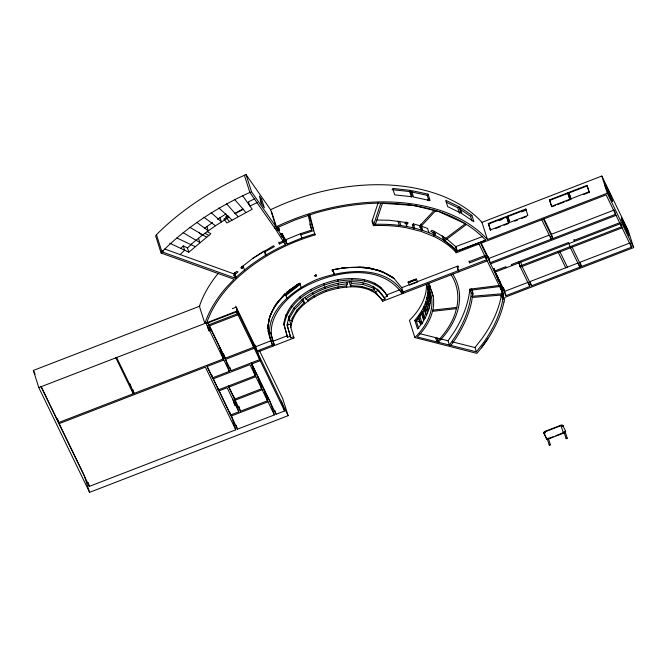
<?xml version="1.0" encoding="UTF-8"?>
<svg xmlns="http://www.w3.org/2000/svg" width="667" height="667" viewBox="0 0 667 667"><rect width="100%" height="100%" fill="white"/><g stroke="black" fill="none" stroke-linecap="round" stroke-linejoin="round"><path stroke-width="1" d="M333.5 270.377L333.542 269.835M267.817 328.781L269.009 318.843L267.834 328.422M272.936 346.115C258.796 315.733 291.979 289.887 316.708 279.573C344.205 269.335 385.543 264.332 403.685 293.138M471.602 288.928L472.961 293.213L471.577 301.926A165.775 107.879 -17.6 0 1 450.892 345.423M547.173 438.553L548.299 438.219L550.367 444.756L549.958 445.214L549.241 445.081L547.49 439.57M430.548 302.976L428.731 297.257L429.031 295.381M564.032 432.024L565.166 431.716L567.208 438.152L566.808 438.711L566.1 438.561L564.057 432.124M472.236 297.465L501.459 295.039L500.934 297.782A164.974 107.362 -17.6 0 1 481.866 338.736L474.979 347.54L452.468 341.871M503.051 298.107L501.684 293.813L502.134 291.437M502.851 292.263L503.668 294.839L502.301 302.068A164.974 107.362 -17.6 0 1 483.225 343.03L476.346 351.826L417.259 336.96L420.327 333.692A75.671 49.25 -17.6 0 0 431.482 314.916L432.816 310.122A75.671 49.25 -17.6 0 0 433.1 296.181L431.958 291.796L427.931 283.775M504.01 301.951L504.877 297.34L633.65 247.599L628.206 230.44L601.834 176.046L481.983 222.336A168.901 109.922 -17.6 0 0 270.602 209.73L246.073 174.654L244.414 175.288A226.688 147.524 -17.6 0 0 156.47 234.676L155.644 235.868L161.089 253.026L234.142 279.265L226.938 286.71A140.487 91.421 -17.6 0 0 204.852 323.453L206.528 323.445L237.585 311.447L236.226 307.162L255.444 346.807L271.069 340.77C260.614 317.859 280.215 295.298 298.691 283.825M257.312 352.151L293.939 338.002L290.42 326.363L290.845 324.362L288.044 324.429L287.544 322.845M292.088 321.594L292.121 318.351L296.807 310.213L304.277 302.459L302.535 301.184L302.034 299.6C323.153 282.958 368.684 269.768 385.042 298.941L382.283 300.008L375.179 292.004L377.68 290.604L379.023 291.512L385.042 298.941M487.202 260.88L382.675 301.251C370.885 282.308 344.239 285.418 326.013 291.537C310.272 297.866 292.855 309.263 290.82 327.605L290.42 326.363M428.689 297.257L427.022 297.374L429.74 305.953L430.348 301.909L427.63 293.33L427.022 297.374L428.731 297.257M293.939 338.002L293.547 336.76L290.787 337.819L287.068 324.979L288.978 316.425L294.047 307.787L302.034 299.6M290.787 337.819L287.569 326.572L288.044 324.429M291.696 320.352L289.003 320.152L289.478 318.017L294.556 309.371L302.535 301.184M290.287 336.235L287.527 337.302L283.75 323.728C287.785 298.224 314.724 284.667 337.652 279.731C355.069 276.913 378.773 277.997 387.294 296.29L384.534 297.357M287.527 337.302L284.217 325.188C288.252 299.683 315.183 286.126 338.119 281.191C355.303 278.473 377.522 279.373 387.294 296.29M501.617 294.472L501.167 296.323L501.617 294.472L503.11 299.158M504.002 301.976C499.808 321.177 489.47 338.477 476.897 353.368L414.874 337.552L409.43 320.393A73.895 48.091 -17.6 0 0 426.48 284.801M378.131 202.835L372.003 221.327L373.37 225.621A123.954 80.665 -17.6 0 1 406.145 227.697L420.969 231.357L434.325 236.677A123.954 80.665 -17.6 0 1 455.561 251.801L456.07 252.851L479.014 243.989M373.37 225.621L380.782 203.293M451.109 274.821L451.15 274.904A96.281 62.656 -17.6 0 1 456.787 307.42L455.186 313.273A96.281 62.656 -17.6 0 1 436.993 341.754L435.509 337.602M425.721 302.051L426.855 297.966L429.581 306.545L428.439 310.63L425.721 302.051L427.397 302.043L429.515 308.713M375.379 224.362L382.449 203.31L412.439 205.336M423.837 306.728L425.479 302.643L428.206 311.222L426.555 315.308L423.837 306.728L425.471 306.837L427.589 313.507M425.471 306.837L426.496 304.277M270.535 314.866L274.937 305.553M269.927 315.783L272.203 311.13M346.79 287.185L346.39 285.943L347.407 283.892L346.907 282.299M350.917 281.899L351.426 283.483L350.408 285.518L361.806 286.451L371.419 289.52L372.67 290.345L373.07 291.596M421.377 311.372L423.52 307.312L426.246 315.891L424.095 319.952L421.377 311.372L422.953 311.589L425.071 318.259M422.953 311.589L424.696 308.296M411.372 197.082L409.621 191.562L410.28 190.353L392.688 188.444L394.731 194.881L412.323 196.79L410.28 190.353M421.994 313.006L419.868 316.258L422.286 323.887M422.003 313.031L419.868 316.258L418.367 315.933L420.994 311.948L423.72 320.527L421.085 324.512L418.367 315.933L421.836 312.815M161.089 253.026L161.914 251.834A226.688 147.524 -17.6 0 1 249.858 192.446L251.509 191.804L276.046 226.888A168.901 109.922 -17.6 0 1 487.419 239.503L607.278 193.205L633.65 247.599M487.852 338.844L481.382 347.799M404.786 223.412L407.337 223.954L408.187 222.77L389.378 220.26L376.988 220.027M469.876 289.144L471.236 293.43A163.999 106.72 -17.6 0 1 468.834 306.378L467.567 310.722A163.999 106.72 -17.6 0 1 455.236 336.643L449.4 345.081L448.057 340.762L453.877 332.358A163.999 106.72 -17.6 0 0 466.208 306.436L467.467 302.093A163.999 106.72 -17.6 0 0 469.876 289.144L499.808 285.401M428.973 200.859L427.213 195.323L428.072 194.147L411.514 190.587L413.565 197.04L430.115 200.592L428.072 194.147M414.824 320.385L417.917 316.5L420.635 325.079L417.55 328.964L414.824 320.385L416.241 320.819L418.668 328.447M413.448 228.464L412.356 225.029L413.315 223.87M275.838 304.494L284.934 293.822L285.401 293.972M285.493 295.823L300.634 284.017L299.967 283.175L298.558 283.892C282.508 294.656 263.915 313.056 269.218 334.1M275.679 304.452L284.934 293.822L285.067 294.255M435.651 210.68L421.252 226.155L427.597 228.422L428.956 232.708C439.47 236.943 449.341 242.98 457.27 251.142L455.761 246.381M427.464 200.308L428.839 198.833M420.627 224.179L422.611 230.448L421.202 230.007L419.843 225.713L434.3 210.23M163.24 252.359L162.731 250.609M180.699 248.416L183.275 245.931L187.477 247.916L188.836 252.201L210.889 233.75L207.187 231.574M180.132 254.577L184.634 250.225L183.275 245.931M187.477 247.916L191.621 244.155M459.546 213.282L457.795 207.762L458.996 206.703L445.681 200.25L447.724 206.687L461.039 213.132L458.996 206.703M164.791 249.066L233.859 273.862L236.735 271.327L237.977 271.936L235.159 274.42A138.703 90.27 -17.6 0 0 233.733 275.796M266.133 255.253L265.041 251.818L274.362 246.623L273.52 245.731L253.227 258.062L240.762 267.775L241.996 268.392L243.522 267.05M156.47 234.676L161.914 251.834L235.226 278.147C249.983 264.349 267.083 253.135 285.484 244.806L284.934 243.088M190.862 244.589L195.99 240.245M195.748 240.537L203.093 234.567M382.658 271.761L394.08 278.514L401.759 287.694L403.126 291.988L401.484 292.655C378.789 261.489 330.023 271.936 301.476 288.569C282.975 299.883 263.248 322.803 274.637 345.456M286.126 292.905L291.863 288.503L286.835 292.204M286.435 293.105L298.799 283.708L298.424 283.467L298.558 283.892M275.363 223.578L276.73 227.864L295.706 219.701L315.408 213.065A167.134 108.771 -17.6 0 1 375.813 203.227C414.941 202.284 457.679 210.822 485.718 240.162L457.07 250.959L444.597 240.812L466.425 224.487M204.536 228.247L212.531 222.561M202.743 234.884L215.499 225.729L229.048 217.184L231.941 220.11M545.273 432.966L545.097 432.274L544.572 433.041M460.263 209.38L470.535 216.283L471.877 215.308L473.92 221.736L461.939 213.682L459.897 207.245L471.877 215.308M305.269 297.374L305.778 298.958L307.495 300.225C318.684 291.812 332.449 286.885 346.39 285.943M305.778 298.958C317.759 290.003 332.5 284.792 347.407 283.892M372.67 290.345L374.987 288.778L374.487 287.194M252.76 258.412L264.132 250.967L265.491 255.261M217.5 219.243L225.98 213.94M227.539 215.516L225.871 216.475L226.271 217.609L223.837 219.093L226.947 222.97L252.243 209.221L242.463 195.489M226.213 217.542L228.706 216.116M234.559 213.532L242.713 209.079M226.53 203.752L235.251 213.623L243.297 209.313L245.764 212.465M547.924 438.786L548.299 438.219M283.242 240.929L278.831 243.021L279.523 243.989L283.884 241.921M206.528 323.445A138.703 90.27 -17.6 0 1 236.518 278.706C258.613 257.946 286.118 243.522 315.057 234.892L314.766 233.775L301.826 238.002L287.068 244.047L285.709 239.761L300.467 233.717L311.722 230.04L308.137 215.074M286.643 240.612L284.809 241.479L282.299 233.558M260.08 200.025L261.656 199.283L264.382 207.862L262.106 204.619L259.388 196.04L261.656 199.283M254.919 198.741L248.416 201.776L249.775 206.07L257.212 202.601M276.021 226.897L270.602 209.73M270.485 332.333L274.137 344.405L256.803 351.1L254.819 344.831M316.108 275.004L314.616 275.613L315.374 276.555L316.458 276.113L316.108 275.004L314.641 275.638L316.15 275.121M274.137 344.405L272.444 345.097L270.077 337.452M401.976 293.797L401.434 292.671L403.126 291.988L486.643 259.721L485.551 256.295M277.947 230.84L279.598 230.207L278.698 227.347M280.065 234.159L281.716 233.517L285.709 239.761M259.538 350.809L282.666 398.507L288.111 415.666L89.578 492.346L38.794 387.602L33.35 370.443L199.925 306.103M232.341 308.663L235.251 307.537M38.794 387.602L237.327 310.914L288.111 415.666M236.518 310.789L237.46 313.757L208.779 324.837L207.462 322.111M256.67 349.533L260.213 360.689L251.651 363.99L276.021 414.274L284.584 410.964L237.969 314.807L209.288 325.88L225.004 358.304L253.685 347.224L250.959 338.644L251.476 339.703M208.488 329.765L210.138 329.123L210.647 330.173L208.996 330.807L207.129 325.471M506.762 217L488.561 224.029L490.604 230.465L490.353 229.94L488.311 223.503L506.511 216.475L508.512 222.511M525.813 209.021L527.855 215.458L509.655 222.486L507.612 216.05L525.813 209.021L526.063 209.546L507.862 216.575M569.735 199.275L551.542 206.303L549.5 199.867L567.7 192.838L569.993 199.8L567.7 192.838M589.036 191.821L570.844 198.849L568.801 192.413L587.002 185.384L589.294 192.346L587.002 185.384M567.951 193.363L549.75 200.392L551.792 206.828M587.252 185.91L569.051 192.938L571.094 199.375M499.358 220.485L502.226 219.376M521.527 211.914L526.321 210.072M490.353 229.94L508.554 222.911L506.511 216.475M495.398 228.614L500.183 226.763M504.019 225.288L508.804 223.437M514.699 221.161L517.567 220.052M521.402 218.568L526.188 216.717M552.751 206.462L555.628 205.353M557.537 204.611L564.249 202.018M566.158 201.276L569.034 200.167M583.55 194.564L588.336 192.713M485.718 240.162L455.561 251.801L455.019 250.092M604.477 184.642L609.646 195.289L610.472 194.972L612.514 201.401L606.92 189.87L604.877 183.433L610.472 194.972M408.096 282.024L416.308 278.848M411.322 281.065L412.414 281.132L411.522 281.482L411.122 280.924L411.389 281.532L410.497 281.874L410.297 281.466M412.489 280.89L413.373 280.54L412.548 281.082L412.289 280.474L412.548 281.082M408.446 282.666C410.463 281.457 408.004 283.308 408.179 282.058M409.213 281.666L409.471 282.274C410.955 282.55 409.755 280.599 410.355 281.933M413.582 280.682C415.716 279.723 412.815 280.94 413.382 280.273M414.607 280.29C416.742 279.323 413.84 280.54 414.407 279.873M415.633 279.89C417.767 278.931 414.866 280.148 415.433 279.481M401.759 287.694L458.104 265.933L458.663 267.092L457.47 267.55L458.829 271.836L456.912 266.391M485.284 255.436L469.126 261.672L469.685 262.831L485.843 256.587M386.835 294.831L399.7 289.862M40.945 386.501L58.463 422.636L133.25 393.747L130.107 383.85M116.55 357.295L134.075 393.43L223.353 358.938L219.268 346.073L208.037 322.911M58.971 423.695L205.394 367.133L235.776 429.815L89.361 486.376L58.971 423.695L57.404 418.743M229.373 371.352L223.87 360.005L207.028 366.508L212.531 377.856L229.373 371.352L224.262 355.403M287.068 335.843L273.278 341.171L272.77 340.12M548.858 235.259L488.728 258.488L481.099 242.763M543.83 218.534L551.459 234.259L614.19 210.03L615.549 214.315L490.087 262.781L488.102 256.512M401.434 292.671L400.875 290.745M490.595 263.824L616.058 215.366M250.934 337.994L254.194 348.282L225.521 359.363L231.015 370.702L259.696 359.621L255.611 346.757M213.04 378.906L249.975 364.641L255.303 375.638L218.367 389.903L212.098 375.938M620.243 222.52L574.062 240.362L574.562 241.404L573.962 239.503M620.752 223.57L495.289 272.028L494.347 269.059M622.111 227.856L520.418 267.133L518.551 261.798L519.91 266.091L621.602 226.805L620.785 224.237M621.144 219.018L626.305 229.656L627.13 229.34L629.173 235.768L623.587 224.245L621.544 217.817L627.13 229.34M218.876 390.954L227.139 387.76L238.811 411.839L230.549 415.024L218.251 388.969M261.656 388.728L255.811 376.688L228.773 387.135L234.609 399.174L261.656 388.728L257.57 375.863L252.184 364.741M527.48 282.55L504.669 291.362L493.705 268.751M577.539 263.215L530.107 281.541L531.474 285.826L631.491 247.19L630.398 243.763M630.123 242.905L580.115 262.223L581.482 266.508L572.103 247.174M267.492 400.775L262.164 389.778L235.118 400.225L240.445 411.222L267.492 400.775L263.415 387.911L258.971 378.739M631.491 247.19L606.128 194.889L480.665 243.355L506.028 295.656L529.798 286.477L528.431 282.183M234.342 404.094L235.968 403.468L236.477 404.51L234.842 405.144L232.975 399.808M231.065 416.091L268.001 401.826L274.354 414.916L237.419 429.189L230.123 413.123M543.88 433L546.515 438.578L543.88 433A1.718 1.117 -17.6 0 1 544.981 431.366L560.947 425.204A1.617 1.051 -17.6 0 1 562.915 425.571L565.566 431.182A1.709 1.109 -17.6 0 1 565.032 432.499M544.014 433.425A1.718 1.117 -17.6 0 1 545.122 431.799L561.089 425.629A1.617 1.051 -17.6 0 1 563.056 426.005L562.915 425.571M549.333 438.169L553.085 436.727M555.894 435.634L564.324 432.383L564.465 432.808L548.532 438.961A1.659 1.084 -17.6 0 1 547.907 439.119M446.682 238.853L455.711 246.665L482.441 236.585M300.917 234.784L313.698 230.607L309.822 214.516M394.08 278.514C376.563 265.649 353.452 265.633 332.975 269.735L332.166 269.985L332.5 271.06L333.066 270.885L334.15 274.32M564.615 432.316L565.166 431.716M427.589 286.251L427.814 288.186L429.54 287.902M337.644 268.693L339.678 268.392M343.747 267.792L341.712 268.092L343.747 267.742M471.444 290.137L500.317 286.451L501.676 290.745M471.236 293.43L472.961 293.213M432.816 310.122L456.787 307.42M432.474 311.347L456.453 308.646M429.44 292.563L427.722 292.738L427.805 288.761L430.523 297.34L430.44 301.317L427.722 292.738L430.39 297.749M471.452 296.331L501.684 293.813M357.504 267.142L364.691 267.375L359.588 267.142M351.426 283.483L363.498 284.551L374.987 288.778M392.029 189.653L409.621 191.562M428.956 232.708C411.439 225.855 392.404 223.662 373.695 224.395L372.336 220.102M411.639 191.979L427.213 195.323M414.04 205.503L438.419 211.564M368.092 267.775L380.624 270.902L376.805 269.893M393.505 278.197C375.763 265.583 352.66 265.699 332.158 269.96L332.5 271.06M415.833 320.81L422.87 322.586M419.818 333.658L448.057 340.762M369.151 267.901L374.887 269.393M419.843 225.713L413.265 223.854L414.624 228.147M412.356 225.029L414.174 225.538M285.643 294.039L286.343 294.264M419.601 227.072L422.186 227.989M382.8 271.652L381.582 271.144L381.724 271.577M445.94 238.286L434.159 231.324L431.933 230.34L430.774 231.424L432.958 232.391A123.954 80.665 -17.6 0 1 435.601 233.733M439.761 212.014L465.333 223.753L443.488 240.095L442.121 235.801M176.855 237.994L195.064 246.565M169.693 243.188L188.836 252.201M446.265 202.176L457.795 207.762M386.226 273.77L393.372 277.789M204.961 233.225L208.746 235.451M189.878 227.322L206.595 237.152M203.435 235.634L199.575 233.367L199.233 232.291M183.125 232.683L199.842 242.513L198.483 238.219M204.002 217.35L215.499 225.729M196.765 222.394L208.262 230.774L206.903 226.48M218.843 207.962L229.048 217.184M211.181 212.656L221.386 221.878L220.018 217.592M235.251 213.623L238.144 216.55M229.448 221.536L226.271 217.609M234.576 199.441L243.297 209.313M561.272 426.388L562.381 425.963L561.272 426.388L563.315 432.825L564.44 432.491L563.848 432.216L563.315 432.825M550.342 444.656L549.241 445.081M285.484 244.806L275.071 228.506L249.858 192.446L244.414 175.288M567.208 438.152L566.1 438.561M277.48 226.888L279.598 230.207M276.73 227.864L287.068 244.047M276.355 228.356L277.414 230.015M281.074 235.751L282.091 237.335M568.801 192.413L569.31 193.463M549.5 199.867L550.008 200.917M570.443 247.816L579.823 267.15L578.456 262.865M559.805 251.484L567.4 267.133M543.397 219.118L552.818 238.544L551.459 234.259M558.146 252.126L565.733 267.775M541.771 219.751L551.192 239.178L550.375 236.602M507.612 216.05L508.121 217.1M531.474 285.826L522.094 266.492L520.735 262.198M519.91 266.091L529.798 286.477M511.839 265.641L511.331 264.591L568.542 242.488L570.177 246.957M488.311 223.503L488.819 224.554M506.32 267.767L505.811 266.717L494.781 270.977L494.155 269.001M493.93 268.818L498.241 280.457M497.432 276.038L500.417 284.609M478.506 242.946L503.668 294.839M415.491 279.948L415.291 279.531M414.465 280.34L414.265 279.932M413.44 280.74L413.24 280.323M412.414 281.132L412.214 280.724M409.33 282.324L409.129 281.916M408.196 282.349L409.513 285.067L417.725 281.891L416.316 279.139M256.97 351.042L257.487 352.109M236.577 311.939L237.46 313.757M264.374 389.887L270.268 402.051L274.354 414.916M220.627 348.883L225.288 358.487M205.803 322.753L223.353 358.938M228.439 386.001L234.275 398.041M206.753 365.491L231.699 416.95L235.776 429.815M115.725 357.612L133.25 393.747M33.35 370.443L35.168 374.187M41.062 386.343L84.134 475.196L89.578 492.346M428.856 283.325L431.741 291.888M626.305 229.656L627.472 233.333M621.027 224.42L621.844 226.997M609.646 195.289L610.805 198.966M601.834 176.046L607.278 193.205M508.412 218.017L509.58 221.694M565.566 431.182L565.433 430.757A1.709 1.109 -17.6 0 1 565.308 431.649M560.947 425.204L561.089 425.629M503.41 287.41L506.028 295.656M481.983 222.336L487.419 239.495M499.441 280.182L502.76 290.67M496.24 273.587L498.749 281.499M500.083 286.26L501.175 289.695M501.801 293.222L503.16 297.507M544.981 431.366L545.122 431.799M501.459 295.039L502.818 299.325M489.236 259.538L489.778 261.256M486.11 257.445L486.66 259.163M470.535 216.283L471.994 220.885M469.084 260.922L469.685 262.831M471.986 291.854L472.803 294.43M455.711 246.665L457.07 250.959M443.23 236.527L444.597 240.812M475.021 347.49L476.346 351.826M434.159 231.324L435.526 235.609M432.958 232.391L434.05 235.818M429.973 285.526L430.599 287.51M432.016 292.746L433.1 296.181M427.972 286.226L430.09 292.896L430.532 296.765L427.814 288.186M406.737 222.053L407.337 223.954M405.586 222.219L406.945 226.505M428.548 297.899L429.456 300.759M427.188 302.576L428.089 305.436M436.977 337.977L438.069 341.404M399.533 221.302L400.892 225.596M397.966 221.069L399.333 225.363M425.129 307.479L426.038 310.338M423.136 314.124L424.045 316.983M380.649 287.135L381.107 288.594M382.283 300.008L382.675 301.251M378.522 289.92L379.023 291.512M377.172 289.011L377.68 290.604M374.912 283.175L375.371 284.634M376.43 292.838L376.83 294.08M373.979 288.236L375.571 293.255M373.145 286.285L373.645 287.869M371.419 289.52L371.811 290.762M364.215 279.598L364.674 281.057M362.99 282.966L363.498 284.551M361.806 286.451L362.206 287.702M351.467 278.406L351.934 279.865M349.216 281.741L350.809 286.76M337.652 279.731L338.119 281.191M337.827 283.217L338.327 284.801M332.975 269.735L334.334 274.029M338.036 286.827L338.436 288.069M308.846 214.616L315.057 234.892M309.838 224.095L311.722 230.04M323.795 283.475L324.254 284.934M324.687 286.818L325.188 288.411M325.621 290.295L326.013 291.537M300.467 233.717L301.826 238.002M314.09 295.648L314.49 296.89M312.473 292.429L312.973 294.014M310.889 289.345L311.347 290.804M300.117 284.275L301.476 288.569M303.076 298.691L304.669 303.702M281.924 233.583L284.117 240.512M299.833 296.865L300.292 298.324M276.738 227.03L277.647 229.89M271.594 211.697L275.054 222.586M274.529 226.788L275.071 228.506M278.923 242.088L279.523 243.989M296.807 310.213L297.207 311.456M260.38 200.984L261.289 203.844M294.047 307.787L294.556 309.371M291.329 305.486L291.796 306.945M285.501 293.78L286.86 298.066M292.121 318.351L292.513 319.593M246.073 174.654L251.509 191.804M288.978 316.425L289.478 318.017M289.353 319.643L291.237 325.604M288.503 318.568L289.003 320.152M285.876 314.632L286.335 316.091M287.068 324.979L287.569 326.572M283.75 323.728L284.217 325.188M267.959 330.774L268.551 332.85M243.105 265.716L244.464 270.002M241.396 266.483L241.996 268.392M281.449 401.067L284.584 410.964M234.534 272.436L236.251 277.847M233.859 273.862L235.226 278.147M274.771 410.313L276.021 414.274M263.915 388.953L268.001 401.826M235.81 306.145L237.327 310.914M258.079 376.913L262.164 389.778M236.71 310.847L237.969 314.807M251.734 363.815L255.811 376.688M251.226 362.765L255.303 375.638M230.073 367.725L231.015 370.702M223.437 353.352L225.004 358.304M238.878 406.27L240.445 411.222M219.785 347.132L223.87 360.005M234.175 397.257L238.811 411.839M233.984 397.198L235.968 403.468M233.483 400.859L234.842 405.144M208.663 323.904L210.647 330.173M208.154 322.853L210.138 329.123M207.637 326.522L208.996 330.807M204.852 323.453L199.408 306.303A140.487 91.421 -17.6 0 1 218.351 273.22M236.16 425.229L237.419 429.189M229.606 412.056L230.549 415.024M217.425 386.935L218.367 389.903M211.589 374.887L212.531 377.856M132.816 389.47L134.075 393.43M88.102 482.416L89.361 486.376M57.52 419.668L58.463 422.636M307.495 300.225L307.887 301.467M309.33 216.617L309.613 217.734M546.548 438.386A1.659 1.084 -17.6 0 1 546.373 438.152M426.28 284.409A73.895 48.091 -17.6 0 1 414.874 337.552M452.76 274.187A98.066 63.815 -17.6 0 1 438.344 342.263M546.448 439.128C547.399 440.52 547.957 437.669 546.448 439.128M427.847 300.383L427.397 302.043L427.864 300.383M418.751 317.667L416.241 320.819L418.751 317.667M298.983 283.825L286.627 293.23L287.118 293.547L299.541 284.184L298.983 283.825"/></g></svg>
